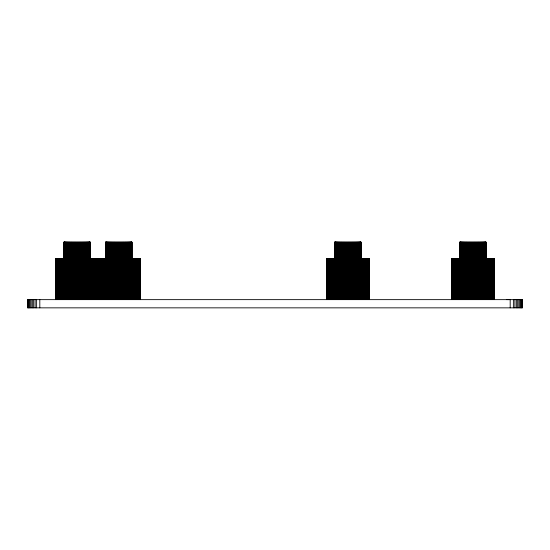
<?xml version="1.0" encoding="UTF-8"?>
<svg xmlns="http://www.w3.org/2000/svg" width="550" height="550" viewBox="0 0 550 550"><rect width="100%" height="100%" fill="white"/><g stroke="black" fill="none" stroke-linecap="round" stroke-linejoin="round"><path stroke-width="0.82" d="M334.675 242.151L361.061 242.151L361.054 258.569M459.745 299.619L459.731 242.151L486.124 242.151M506.516 299.633L510.187 299.64L510.187 307.849M522.081 299.64L522.081 307.849M521.565 299.64L521.565 307.849M520.85 299.64L520.85 307.849M519.956 299.64L519.956 307.849M518.891 299.64L518.891 307.849M517.681 299.64L517.681 307.849M516.34 299.64L516.34 307.849M514.896 299.64L514.896 307.849M513.377 299.64L513.377 307.849M494.312 299.619L494.299 258.569L451.529 258.569L451.529 299.619M494.196 258.569L494.244 299.619M494.092 258.569L494.092 299.619M493.969 258.569L493.969 299.619M493.824 258.569L493.824 299.619M493.749 258.569L493.749 299.619M493.646 258.569L493.646 299.619M493.453 258.569L493.453 299.619M493.226 258.569L493.226 299.619M492.979 258.569L492.979 299.619M492.704 258.569L492.704 299.619M492.408 258.569L492.408 299.619M492.092 258.569L492.092 299.619M491.748 258.569L491.748 299.619M491.384 258.569L491.384 299.619M490.999 258.569L490.999 299.619M490.586 258.569L490.586 299.619M490.16 258.569L490.16 299.619M489.706 258.569L489.706 299.619M489.239 258.569L489.239 299.619M488.751 258.569L488.751 299.619M488.242 258.569L488.242 299.619M487.712 258.569L487.712 299.619M487.169 258.569L487.169 299.619M486.606 258.569L486.606 299.619M486.028 299.619L486.035 242.151L485.953 258.569M485.904 242.151L485.808 258.569M485.705 242.151L485.705 258.569M485.581 242.151L485.581 258.569M485.444 242.151L485.43 299.619M485.286 242.151L485.286 258.569M485.121 242.151L485.121 258.569M484.942 242.151L484.942 258.569M484.818 258.569L484.818 299.619M484.743 242.151L484.743 258.569M484.529 242.151L484.529 258.569M484.309 242.151L484.309 258.569M484.199 258.569L484.199 299.619M484.069 242.151L484.069 258.569M483.814 242.151L483.814 258.569M483.553 242.151L483.56 299.619M483.271 242.151L483.271 258.569M482.982 242.151L482.982 258.569M482.907 258.569L482.907 299.619M482.68 242.151L482.68 258.569M482.364 242.151L482.364 258.569M482.247 258.569L482.247 299.619M482.041 242.151L482.041 258.569M481.704 242.151L481.704 258.569M481.573 258.569L481.573 299.619M481.36 242.151L481.36 258.569M481.002 242.151L481.002 258.569M480.893 258.569L480.893 299.619M480.638 242.151L480.638 258.569M480.26 242.151L480.198 299.619M479.875 242.151L479.875 258.569M479.497 258.569L479.497 299.619M479.483 242.151L479.483 258.569M479.078 242.151L479.078 258.569M478.782 258.569L478.782 299.619M478.672 242.151L478.672 258.569M478.259 242.151L478.259 258.569M478.067 258.569L478.067 299.619M477.833 242.151L477.833 258.569M477.407 242.151L477.345 299.619M476.974 242.151L476.974 258.569M476.541 242.151L476.616 299.619M476.094 242.151L476.094 258.569M475.881 258.569L475.881 299.619M475.647 242.151L475.647 258.569M475.2 242.151L475.145 299.619M474.746 242.151L474.746 258.569M474.409 258.569L474.409 299.619M474.293 242.151L474.293 258.569M473.839 242.151L473.839 258.569M473.667 258.569L473.667 299.619M473.385 242.151L473.385 258.569M472.924 242.151L472.924 299.619M472.464 242.151L472.464 258.569M472.175 258.569L472.175 299.619M472.003 242.151L472.003 258.569M471.543 242.151L471.543 258.569M471.433 258.569L471.433 299.619M471.089 242.151L471.089 258.569M470.69 258.569L470.69 299.619M470.635 242.151L470.635 258.569M470.181 242.151L470.181 258.569M469.947 258.569L469.947 299.619M469.734 242.151L469.734 258.569M469.288 242.151L469.205 299.619M468.848 242.151L468.848 258.569M468.408 242.151L468.476 299.619M467.981 242.151L467.981 258.569M467.748 258.569L467.748 299.619M467.555 242.151L467.555 258.569M467.136 242.151L467.136 258.569M467.026 258.569L467.026 299.619M466.73 242.151L466.73 258.569M466.324 242.151L466.311 299.619M465.933 242.151L465.933 258.569M465.541 242.151L465.603 299.619M465.169 242.151L465.169 258.569M464.901 258.569L464.901 299.619M464.798 242.151L464.798 258.569M464.441 242.151L464.441 258.569M464.214 258.569L464.214 299.619M464.09 242.151L464.09 258.569M463.753 242.151L463.753 258.569M463.54 258.569L463.54 299.619M463.43 242.151L463.43 258.569M463.114 242.151L463.114 258.569M462.811 242.151L462.873 299.619M462.522 242.151L462.522 258.569M462.248 242.151L462.22 299.619M461.979 242.151L461.979 258.569M461.732 242.151L461.732 258.569M461.581 258.569L461.581 299.619M461.491 242.151L461.491 258.569M461.271 242.151L461.271 258.569M461.058 242.151L461.058 258.569M460.955 258.569L460.955 299.619M460.866 242.151L460.866 258.569M460.687 242.151L460.687 258.569M460.522 242.151L460.522 258.569M460.371 242.151L460.343 299.619M460.233 242.151L460.233 258.569M460.116 242.151L460.013 258.569M459.924 242.151L459.924 258.569M459.8 242.151L459.8 258.569M459.161 258.569L459.161 299.619M458.597 258.569L458.597 299.619M458.054 258.569L458.054 299.619M457.524 258.569L457.524 299.619M457.016 258.569L457.016 299.619M456.521 258.569L456.521 299.619M456.053 258.569L456.053 299.619M455.606 258.569L455.606 299.619M455.173 258.569L455.173 299.619M454.768 258.569L454.768 299.619M454.382 258.569L454.382 299.619M454.018 258.569L454.018 299.619M453.681 258.569L453.681 299.619M453.365 258.569L453.365 299.619M453.076 258.569L453.076 299.619M452.808 258.569L452.808 299.619M452.561 258.569L452.561 299.619M452.341 258.569L452.341 299.619M452.148 258.569L452.148 299.619M451.983 258.569L451.983 299.619M451.839 258.569L451.839 299.619M451.722 258.569L451.722 299.619M451.564 258.569L451.564 299.619M369.208 258.569L369.256 299.619L369.277 258.569L326.466 258.569L326.507 299.619M369.132 299.619L369.036 258.569L368.995 299.619M368.864 258.569L368.913 299.619M368.761 258.569L368.761 299.619M368.589 258.569L368.589 299.619M368.39 258.569L368.39 299.619M368.163 258.569L368.163 299.619M367.916 258.569L367.916 299.619M367.647 258.569L367.647 299.619M367.352 258.569L367.352 299.619M367.029 258.569L367.029 299.619M366.692 258.569L366.692 299.619M366.328 258.569L366.328 299.619M365.936 258.569L365.936 299.619M365.53 258.569L365.53 299.619M365.097 258.569L365.097 299.619M364.65 258.569L364.65 299.619M364.176 258.569L364.176 299.619M363.688 258.569L363.688 299.619M363.179 258.569L363.179 299.619M362.649 258.569L362.649 299.619M362.106 258.569L362.106 299.619M361.543 258.569L361.543 299.619M361.006 242.151L360.965 299.619M360.896 242.151L360.841 258.569M360.752 242.151L360.717 258.569L360.601 242.151M360.518 242.151L360.518 258.569M360.381 242.151L360.367 299.619M360.229 242.151L360.229 258.569M360.064 242.151L360.064 258.569M359.879 242.151L359.879 258.569M359.762 258.569L359.762 299.619M359.679 242.151L359.679 258.569M359.473 242.151L359.473 258.569M359.246 242.151L359.246 258.569M359.136 258.569L359.136 299.619M359.006 242.151L359.006 258.569M358.758 242.151L358.758 258.569M358.49 242.151L358.497 299.619M358.215 242.151L358.215 258.569M357.919 242.151L357.919 258.569M357.851 258.569L357.851 299.619M357.624 242.151L357.624 258.569M357.308 242.151L357.308 258.569M357.184 258.569L357.184 299.619M356.984 242.151L356.984 258.569M356.647 242.151L356.647 258.569M356.51 258.569L356.51 299.619M356.297 242.151L356.297 258.569M355.939 242.151L355.939 258.569M355.829 258.569L355.829 299.619M355.575 242.151L355.575 258.569M355.197 242.151L355.197 258.569M355.135 258.569L355.135 299.619M354.812 242.151L354.812 258.569M354.42 242.151L354.434 299.619M354.021 242.151L354.021 258.569M353.726 258.569L353.726 299.619M353.616 242.151L353.616 258.569M353.196 242.151L353.196 258.569M353.011 258.569L353.011 299.619M352.777 242.151L352.777 258.569M352.351 242.151L352.351 258.569M352.282 258.569L352.282 299.619M351.918 242.151L351.918 258.569M351.553 258.569L351.553 299.619M351.478 242.151L351.478 258.569M351.038 242.151L351.038 258.569M350.824 258.569L350.824 299.619M350.591 242.151L350.591 258.569M350.144 242.151L350.089 299.619M349.69 242.151L349.69 258.569M349.346 258.569L349.346 299.619M349.236 242.151L349.236 258.569M348.782 242.151L348.782 258.569M348.604 258.569L348.604 299.619M348.322 242.151L348.322 258.569M347.868 242.151L347.861 299.619M347.407 242.151L347.407 258.569M347.119 258.569L347.119 299.619M346.947 242.151L346.947 258.569M346.486 242.151L346.486 258.569M346.369 258.569L346.369 299.619M346.026 242.151L346.026 258.569M345.572 242.151L345.627 299.619M345.118 242.151L345.118 258.569M344.884 258.569L344.884 299.619M344.671 242.151L344.671 258.569M344.224 242.151L344.224 258.569M344.149 258.569L344.149 299.619M343.784 242.151L343.784 258.569M343.413 258.569L343.413 299.619M343.351 242.151L343.351 258.569M342.918 242.151L342.918 258.569M342.684 258.569L342.684 299.619M342.499 242.151L342.499 258.569M342.079 242.151L342.079 258.569M341.962 258.569L341.962 299.619M341.667 242.151L341.667 258.569M341.261 242.151L341.248 299.619M340.869 242.151L340.869 258.569M340.539 258.569L340.539 299.619M340.484 242.151L340.484 258.569M340.106 242.151L340.106 258.569M339.845 258.569L339.845 299.619M339.735 242.151L339.735 258.569M339.377 242.151L339.377 258.569M339.157 258.569L339.157 299.619M339.034 242.151L339.034 258.569M338.697 242.151L338.697 258.569M338.477 258.569L338.477 299.619M338.367 242.151L338.367 258.569M338.058 242.151L338.058 258.569M337.755 242.151L337.81 299.619M337.459 242.151L337.459 258.569M337.184 242.151L337.184 258.569M337.157 258.569L337.157 299.619M336.923 242.151L336.923 258.569M336.669 242.151L336.669 258.569M336.518 258.569L336.518 299.619M336.435 242.151L336.435 258.569M336.208 242.151L336.208 258.569M336.002 242.151L336.002 258.569M335.803 242.151L335.892 299.619M335.624 242.151L335.624 258.569M335.459 242.151L335.459 258.569M335.308 242.151L335.28 299.619M335.177 242.151L335.177 258.569M335.053 242.151L335.053 258.569M334.95 242.151L334.95 258.569M334.868 242.151L334.792 258.569M334.696 242.151L334.682 299.619M334.104 258.569L334.104 299.619M333.541 258.569L333.541 299.619M332.991 258.569L332.991 299.619M332.461 258.569L332.461 299.619M331.952 258.569L331.952 299.619M331.464 258.569L331.464 299.619M330.99 258.569L330.99 299.619M330.543 258.569L330.543 299.619M330.117 258.569L330.117 299.619M329.704 258.569L329.704 299.619M329.319 258.569L329.319 299.619M328.962 258.569L328.962 299.619M328.618 258.569L328.618 299.619M328.302 258.569L328.302 299.619M328.013 258.569L328.013 299.619M327.745 258.569L327.745 299.619M327.504 258.569L327.504 299.619M327.284 258.569L327.284 299.619M327.092 258.569L327.092 299.619M326.92 258.569L326.913 299.619M326.776 258.569L326.782 299.619M326.666 258.569L326.659 299.619M326.569 258.569L326.569 299.619M140.174 299.619L140.167 258.569L55.674 258.569L55.674 299.619M140.03 258.569L140.078 299.619M139.934 258.569L139.934 299.619M139.81 258.569L139.81 299.619M139.659 258.569L139.659 299.619M139.487 258.569L139.487 299.619M139.287 258.569L139.287 299.619M139.061 258.569L139.061 299.619M138.813 258.569L138.813 299.619M138.545 258.569L138.545 299.619M138.249 258.569L138.249 299.619M137.926 258.569L137.926 299.619M137.583 258.569L137.583 299.619M137.218 258.569L137.218 299.619M136.833 258.569L136.833 299.619M136.428 258.569L136.428 299.619M135.994 258.569L135.994 299.619M135.547 258.569L135.547 299.619M135.073 258.569L135.073 299.619M134.585 258.569L134.585 299.619M134.076 258.569L134.076 299.619M133.547 258.569L133.547 299.619M133.004 258.569L133.004 299.619M132.44 258.569L132.44 299.619M131.959 258.569L131.959 242.151L105.566 242.151L105.579 299.619M131.945 242.151L131.863 299.619M131.787 242.151L131.814 258.569M131.642 242.151L131.642 258.569M131.539 242.151L131.539 258.569M131.416 242.151L131.416 258.569M131.278 242.151L131.278 258.569M131.264 258.569L131.264 299.619M131.127 242.151L131.127 258.569M130.955 242.151L130.955 258.569M130.776 242.151L130.776 258.569M130.659 258.569L130.659 299.619M130.577 242.151L130.577 258.569M130.371 242.151L130.371 258.569M130.144 242.151L130.144 258.569M130.034 258.569L130.034 299.619M129.903 242.151L129.903 258.569M129.649 242.151L129.649 258.569M129.387 242.151L129.394 299.619M129.113 242.151L129.113 258.569M128.817 242.151L128.817 258.569M128.748 258.569L128.748 299.619M128.514 242.151L128.514 258.569M128.205 242.151L128.205 258.569M128.081 258.569L128.081 299.619M127.875 242.151L127.875 258.569M127.538 242.151L127.538 258.569M127.407 258.569L127.407 299.619M127.194 242.151L127.194 258.569M126.837 242.151L126.837 258.569M126.727 258.569L126.727 299.619M126.473 242.151L126.473 258.569M126.094 242.151L126.032 299.619M125.709 242.151L125.709 258.569M125.317 242.151L125.331 299.619M124.919 242.151L124.919 258.569M124.623 258.569L124.623 299.619M124.506 242.151L124.506 258.569M124.094 242.151L124.094 258.569M123.901 258.569L123.901 299.619M123.674 242.151L123.674 258.569M123.241 242.151L123.179 299.619M122.815 242.151L122.815 258.569M122.451 258.569L122.451 299.619M122.375 242.151L122.375 258.569M121.935 242.151L121.935 258.569M121.722 258.569L121.722 299.619M121.488 242.151L121.488 258.569M121.034 242.151L120.986 299.619M120.588 242.151L120.588 258.569M120.244 258.569L120.244 299.619M120.134 242.151L120.134 258.569M119.673 242.151L119.673 258.569M119.501 258.569L119.501 299.619M119.219 242.151L119.219 258.569M118.759 242.151L118.759 299.619M118.298 242.151L118.298 258.569M118.016 258.569L118.016 299.619M117.838 242.151L117.838 258.569M117.384 242.151L117.384 258.569M117.267 258.569L117.267 299.619M116.923 242.151L116.923 258.569M116.524 258.569L116.524 299.619M116.469 242.151L116.469 258.569M116.016 242.151L116.016 258.569M115.782 258.569L115.782 299.619M115.569 242.151L115.569 258.569M115.122 242.151L115.122 258.569M115.046 258.569L115.046 299.619M114.682 242.151L114.682 258.569M114.249 242.151L114.311 299.619M113.816 242.151L113.816 258.569M113.582 258.569L113.582 299.619M113.389 242.151L113.389 258.569M112.977 242.151L112.977 258.569M112.86 258.569L112.86 299.619M112.564 242.151L112.564 258.569M112.159 242.151L112.145 299.619M111.767 242.151L111.767 258.569M111.382 242.151L111.437 299.619M111.004 242.151L111.004 258.569M110.743 258.569L110.743 299.619M110.632 242.151L110.632 258.569M110.275 242.151L110.275 258.569M110.055 258.569L110.055 299.619M109.931 242.151L109.931 258.569M109.594 242.151L109.594 258.569M109.374 258.569L109.374 299.619M109.264 242.151L109.264 258.569M108.948 242.151L108.948 258.569M108.708 258.569L108.708 299.619M108.652 242.151L108.652 258.569M108.357 242.151L108.357 258.569M108.082 242.151L108.054 299.619M107.821 242.151L107.821 258.569M107.566 242.151L107.566 258.569M107.333 242.151L107.415 299.619M107.106 242.151L107.106 258.569M106.899 242.151L106.899 258.569M106.789 258.569L106.789 299.619M106.7 242.151L106.7 258.569M106.521 242.151L106.521 258.569M106.356 242.151L106.356 258.569M106.205 242.151L106.205 258.569M106.074 242.151L106.177 299.619M105.951 242.151L105.951 258.569M105.848 242.151L105.848 258.569M105.758 242.151L105.758 258.569M105.634 242.151L105.689 258.569M105.002 258.569L105.002 299.619M104.438 258.569L104.438 299.619M103.888 258.569L103.888 299.619M103.359 258.569L103.359 299.619M102.85 258.569L102.85 299.619M102.362 258.569L102.362 299.619M101.887 258.569L101.887 299.619M101.441 258.569L101.441 299.619M101.014 258.569L101.014 299.619M100.602 258.569L100.602 299.619M100.217 258.569L100.217 299.619M99.859 258.569L99.859 299.619M99.516 258.569L99.516 299.619M99.199 258.569L99.199 299.619M98.911 258.569L98.911 299.619M98.642 258.569L98.642 299.619M98.464 258.569L98.478 299.619M98.312 258.569L98.34 299.619M98.209 258.569L98.244 299.619M98.12 258.569L98.12 299.619M97.976 258.569L97.976 299.619M97.797 258.569L97.797 299.619M97.598 258.569L97.598 299.619M97.377 258.569L97.377 299.619M97.13 258.569L97.13 299.619M96.855 258.569L96.855 299.619M96.559 258.569L96.559 299.619M96.243 258.569L96.243 299.619M95.899 258.569L95.899 299.619M95.535 258.569L95.535 299.619M95.15 258.569L95.15 299.619M94.738 258.569L94.738 299.619M94.311 258.569L94.311 299.619M93.858 258.569L93.858 299.619M93.39 258.569L93.39 299.619M92.895 258.569L92.895 299.619M92.386 258.569L92.386 299.619M91.864 258.569L91.864 299.619M91.314 258.569L91.314 299.619M90.75 258.569L90.75 299.619M90.255 258.569L90.276 242.151L63.883 242.151L63.889 299.619M90.172 242.151L90.172 299.619M90.049 242.151L90.104 258.569M89.959 242.151L89.959 258.569M89.849 242.151L89.849 258.569M89.726 242.151L89.726 258.569M89.588 242.151L89.581 299.619M89.437 242.151L89.437 258.569M89.272 242.151L89.272 258.569M89.086 242.151L89.086 258.569M88.894 242.151L88.969 299.619M88.681 242.151L88.681 258.569M88.454 242.151L88.454 258.569M88.344 258.569L88.344 299.619M88.22 242.151L88.22 258.569M87.966 242.151L87.966 258.569M87.698 242.151L87.711 299.619M87.422 242.151L87.422 258.569M87.134 242.151L87.058 299.619M86.831 242.151L86.831 258.569M86.515 242.151L86.515 258.569M86.398 258.569L86.398 299.619M86.192 242.151L86.192 258.569M85.855 242.151L85.855 258.569M85.724 258.569L85.724 299.619M85.511 242.151L85.511 258.569M85.154 242.151L85.154 258.569M85.037 258.569L85.037 299.619M84.782 242.151L84.782 258.569M84.411 242.151L84.411 258.569M84.349 258.569L84.349 299.619M84.026 242.151L84.026 258.569M83.634 242.151L83.641 299.619M83.229 242.151L83.229 258.569M82.933 258.569L82.933 299.619M82.823 242.151L82.823 258.569M82.404 242.151L82.404 258.569M82.218 258.569L82.218 299.619M81.984 242.151L81.984 258.569M81.558 242.151L81.558 258.569M81.496 258.569L81.496 299.619M81.125 242.151L81.125 258.569M80.767 258.569L80.767 299.619M80.685 242.151L80.685 258.569M80.245 242.151L80.245 258.569M80.032 258.569L80.032 299.619M79.798 242.151L79.798 258.569M79.351 242.151L79.296 299.619M78.898 242.151L78.898 258.569M78.561 258.569L78.561 299.619M78.444 242.151L78.444 258.569M77.99 242.151L77.99 258.569M77.818 258.569L77.818 299.619M77.529 242.151L77.529 258.569M77.076 242.151L77.076 299.619M76.615 242.151L76.615 258.569M76.326 258.569L76.326 299.619M76.154 242.151L76.154 258.569M75.694 242.151L75.694 258.569M75.584 258.569L75.584 299.619M75.24 242.151L75.24 258.569M74.779 242.151L74.834 299.619M74.333 242.151L74.333 258.569M74.092 258.569L74.092 299.619M73.879 242.151L73.879 258.569M73.439 242.151L73.439 258.569M73.356 258.569L73.356 299.619M72.999 242.151L72.999 258.569M72.621 258.569L72.621 299.619M72.559 242.151L72.559 258.569M72.133 242.151L72.133 258.569M71.892 258.569L71.892 299.619M71.706 242.151L71.706 258.569M71.287 242.151L71.287 258.569M71.17 258.569L71.17 299.619M70.874 242.151L70.874 258.569M70.476 242.151L70.455 299.619M70.077 242.151L70.077 258.569M69.754 258.569L69.754 299.619M69.692 242.151L69.692 258.569M69.314 242.151L69.314 258.569M69.052 258.569L69.052 299.619M68.949 242.151L68.949 258.569M68.592 242.151L68.592 258.569M68.365 258.569L68.365 299.619M68.241 242.151L68.241 258.569M67.904 242.151L67.904 258.569M67.691 258.569L67.691 299.619M67.581 242.151L67.581 258.569M67.265 242.151L67.265 258.569M67.024 258.569L67.024 299.619M66.963 242.151L66.963 258.569M66.674 242.151L66.674 258.569M66.392 242.151L66.371 299.619M66.131 242.151L66.131 258.569M65.883 242.151L65.883 258.569M65.642 242.151L65.732 299.619M65.422 242.151L65.422 258.569M65.209 242.151L65.209 258.569M65.099 258.569L65.099 299.619M65.017 242.151L65.017 258.569M64.838 242.151L64.838 258.569M64.673 242.151L64.673 258.569M64.522 242.151L64.487 299.619M64.384 242.151L64.384 258.569M64.267 242.151L64.267 258.569M64.164 242.151L64.164 258.569M64.075 242.151L64.068 258.569M63.944 242.151L63.903 258.569M63.312 258.569L63.312 299.619M62.748 258.569L62.748 299.619M62.198 258.569L62.198 299.619M61.676 258.569L61.676 299.619M61.16 258.569L61.16 299.619M60.672 258.569L60.672 299.619M60.204 258.569L60.204 299.619M59.751 258.569L59.751 299.619M59.324 258.569L59.324 299.619M58.919 258.569L58.919 299.619M58.534 258.569L58.534 299.619M58.169 258.569L58.169 299.619M57.833 258.569L57.833 299.619M57.516 258.569L57.516 299.619M57.221 258.569L57.221 299.619M56.953 258.569L56.953 299.619M56.712 258.569L56.712 299.619M56.492 258.569L56.492 299.619M56.299 258.569L56.231 299.619M56.134 258.569L56.134 299.619M55.99 258.569L55.99 299.619M55.784 258.569L55.784 299.619M39.813 299.64L39.813 307.849M36.623 299.64L36.623 307.849M35.104 299.64L35.104 307.849M33.66 299.64L33.66 307.849M32.319 299.64L32.319 307.849M31.109 299.64L31.109 307.849M30.044 299.64L30.044 307.849M29.15 299.64L29.15 307.849M28.435 299.64L28.435 307.849M27.919 299.64L27.919 307.849M522.5 299.64L27.5 299.64L27.5 307.849L522.5 307.849L522.5 299.64"/></g></svg>
